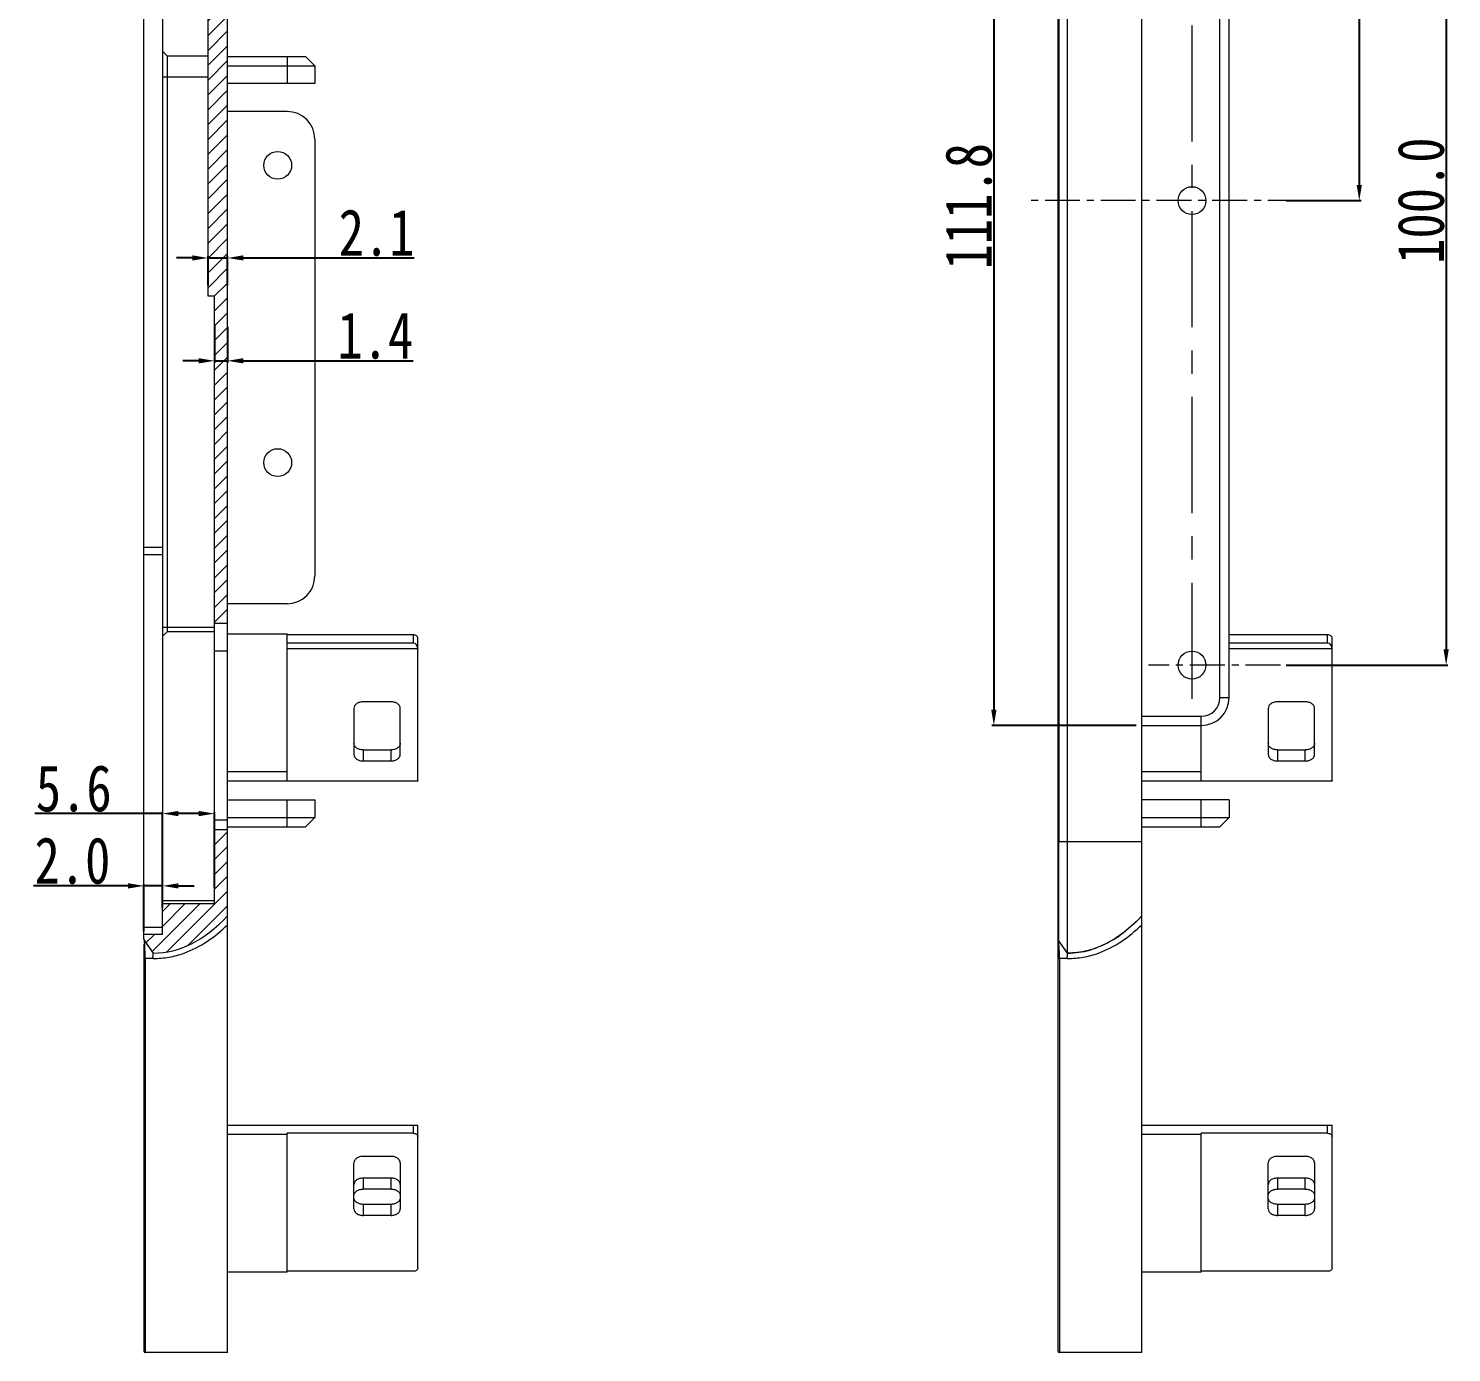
# Model space of a CAD drawing. Header units: inches. Extents: x 26991 to 28396, y -1342 to -349.
# Drawn here: x 27211.2 to 27364.4, y -873 to -730.5 of the extents above; entities that cross this region are included whole.
import ezdxf

# ---------------------------------------------------------------- set-up
doc = ezdxf.new("R2010")
doc.units = ezdxf.units.IN
doc.header["$MEASUREMENT"] = 0
doc.linetypes.add('CENTER', pattern=[2, 1.25, -0.25, 0.25, -0.25])
doc.layers.get('0').update_dxf_attribs({"lineweight": 13})
doc.layers.add('DIM', color=1, linetype='Continuous', lineweight=5)
doc.layers.add('中心线', color=7, linetype='CENTER', lineweight=5)
doc.styles.add('汉字专用', font='', dxfattribs={"width": 0.8})
doc.styles.get('汉字专用').set_extended_font_data('SimSun')
doc.dimstyles.new('1', dxfattribs={"dimtxt": 5, "dimasz": 1.7, "dimexe": 0.2, "dimexo": 0.625, "dimgap": 0.2, "dimtad": 1, "dimdec": 1, "dimzin": 1, "dimdsep": 46, "dimtxsty": '汉字专用', "dimcen": 2.5, "dimclrd": 256, "dimclre": 256, "dimclrt": 256, "dimadec": 0, "dimazin": 0, "dimtfac": 1, "dimtdec": 1, "dimtmove": 0, "dimatfit": 3, "dimfxl": 0, "dimarcsym": 0})

# ---------------------------------------------------------------- blocks, each defined once
blk = doc.blocks.new('*D52')
at = {"layer": 'Defpoints', "color": 0}
for p in [(27345.96818658077, -699.0082050656724), (27345.96818658077, -749.0082050654726), (27354.4497112578, -749.0082050654726)]:
    blk.add_point(p, dxfattribs=at)
at = {"layer": 'DIM', "lineweight": -2}
for p, q in [((27346.59318658077, -699.0082050656724), (27354.6497112578, -699.0082050656724)), ((27354.4497112578, -700.7082050656725), (27354.4497112578, -747.3082050654725)), ((27346.59318658077, -749.0082050654726), (27354.6497112578, -749.0082050654726))]:
    blk.add_line(p, q, dxfattribs=at)
at = {"layer": 'DIM'}
for points in [[(27354.73304459113, -700.7082050656725), (27354.16637792447, -700.7082050656725), (27354.4497112578, -699.0082050656724)], [(27354.16637792447, -747.3082050654725), (27354.73304459113, -747.3082050654725), (27354.4497112578, -749.0082050654726)]]:
    blk.add_solid(points, dxfattribs=at)
at = {"layer": 'DIM', "insert": (27351.7497112578, -724.0082050655725), "char_height": 5, "attachment_point": 5, "rotation": 90, "style": '汉字专用'}
blk.add_mtext('50.0', dxfattribs=at)
blk = doc.blocks.new('*D53')
at = {"layer": 'Defpoints', "color": 0}
for p in [(27345.96818658077, -699.0082050656724), (27345.96818658077, -799.0082050652727), (27363.80181246522, -799.0082050652727)]:
    blk.add_point(p, dxfattribs=at)
at = {"layer": 'DIM', "lineweight": -2}
for p, q in [((27346.59318658077, -699.0082050656724), (27364.00181246522, -699.0082050656724)), ((27363.80181246522, -700.7082050656725), (27363.80181246522, -797.3082050652727)), ((27346.59318658077, -799.0082050652727), (27364.00181246522, -799.0082050652727))]:
    blk.add_line(p, q, dxfattribs=at)
at = {"layer": 'DIM'}
for points in [[(27364.08514579855, -700.7082050656725), (27363.51847913189, -700.7082050656725), (27363.80181246522, -699.0082050656724)], [(27363.51847913189, -797.3082050652727), (27364.08514579855, -797.3082050652727), (27363.80181246522, -799.0082050652727)]]:
    blk.add_solid(points, dxfattribs=at)
at = {"layer": 'DIM', "insert": (27361.10181246522, -749.0082050654726), "char_height": 5, "attachment_point": 5, "rotation": 90, "style": '汉字专用'}
blk.add_mtext('100.0', dxfattribs=at)
blk = doc.blocks.new('*D55')
at = {"layer": 'Defpoints', "color": 0}
for p in [(27331.04331037904, -693.7082050662525), (27315.10957499518, -805.5077895489326), (27331.04331037904, -805.5077895489326)]:
    blk.add_point(p, dxfattribs=at)
at = {"layer": 'DIM', "lineweight": -2}
for p, q in [((27330.41831037904, -693.7082050662525), (27314.90957499518, -693.7082050662525)), ((27315.10957499518, -695.4082050662525), (27315.10957499518, -803.8077895489325)), ((27330.41831037904, -805.5077895489326), (27314.90957499518, -805.5077895489326))]:
    blk.add_line(p, q, dxfattribs=at)
at = {"layer": 'DIM'}
for points in [[(27315.39290832851, -695.4082050662525), (27314.82624166185, -695.4082050662525), (27315.10957499518, -693.7082050662525)], [(27314.82624166185, -803.8077895489325), (27315.39290832851, -803.8077895489325), (27315.10957499518, -805.5077895489326)]]:
    blk.add_solid(points, dxfattribs=at)
at = {"layer": 'DIM', "insert": (27312.40957499518, -749.6079973075925), "char_height": 5, "attachment_point": 5, "rotation": 90, "style": '汉字专用'}
blk.add_mtext('111.8', dxfattribs=at)
blk = doc.blocks.new('*D77')
at = {"layer": 'Defpoints', "color": 0}
for p in [(27232.61674536501, -755.176025300856), (27230.51674536639, -758.7322274445405), (27232.61674536501, -758.7322274445405)]:
    blk.add_point(p, dxfattribs=at)
at = {"layer": 'DIM', "lineweight": -2}
for p, q in [((27228.81674536638, -755.176025300856), (27227.11674536638, -755.176025300856)), ((27230.51674536639, -758.1072274445405), (27230.51674536639, -754.976025300856)), ((27230.51674536639, -755.176025300856), (27232.61674536501, -755.176025300856)), ((27232.61674536501, -758.1072274445405), (27232.61674536501, -754.976025300856)), ((27234.31674536501, -755.176025300856), (27252.71768377525, -755.176025300856))]:
    blk.add_line(p, q, dxfattribs=at)
at = {"layer": 'DIM'}
for points in [[(27228.81674536638, -755.4593586341894), (27228.81674536638, -754.8926919675228), (27230.51674536639, -755.176025300856)], [(27234.31674536501, -754.8926919675228), (27234.31674536501, -755.4593586341894), (27232.61674536501, -755.176025300856)]]:
    blk.add_solid(points, dxfattribs=at)
at = {"layer": 'DIM', "insert": (27248.6629351719, -752.476025300856), "char_height": 5, "attachment_point": 5, "style": '汉字专用'}
blk.add_mtext('2.1', dxfattribs=at)
blk = doc.blocks.new('*D78')
at = {"layer": 'Defpoints', "color": 0}
for p in [(27231.21674536593, -761.6652873802905), (27232.61674536501, -761.9511355329469), (27232.61674536501, -766.2507788185039)]:
    blk.add_point(p, dxfattribs=at)
at = {"layer": 'DIM', "lineweight": -2}
for p, q in [((27231.21674536593, -762.2902873802905), (27231.21674536593, -766.450778818504)), ((27232.61674536501, -762.5761355329469), (27232.61674536501, -766.450778818504)), ((27229.51674536593, -766.2507788185039), (27227.81674536593, -766.2507788185039)), ((27231.21674536593, -766.2507788185039), (27232.61674536501, -766.2507788185039)), ((27234.31674536501, -766.2507788185039), (27252.59119029039, -766.2507788185039))]:
    blk.add_line(p, q, dxfattribs=at)
at = {"layer": 'DIM'}
for points in [[(27229.51674536593, -766.5341121518372), (27229.51674536593, -765.9674454851706), (27231.21674536593, -766.2507788185039)], [(27234.31674536501, -765.9674454851706), (27234.31674536501, -766.5341121518372), (27232.61674536501, -766.2507788185039)]]:
    blk.add_solid(points, dxfattribs=at)
at = {"layer": 'DIM', "insert": (27248.52526850268, -763.5507788185039), "char_height": 5, "attachment_point": 5, "style": '汉字专用'}
blk.add_mtext('1.4', dxfattribs=at)
blk = doc.blocks.new('*D79')
at = {"layer": 'Defpoints', "color": 0}
for p in [(27223.61674536657, -822.773986138378), (27225.61674536707, -825.7519168670024), (27223.61674536657, -828.2592858830421)]:
    blk.add_point(p, dxfattribs=at)
at = {"layer": 'DIM', "lineweight": -2}
for p, q in [((27223.61674536657, -827.6342858830421), (27223.61674536657, -822.5739861383779)), ((27225.61674536707, -825.1269168670024), (27225.61674536707, -822.5739861383779)), ((27221.91674536657, -822.773986138378), (27211.71780475207, -822.773986138378)), ((27225.61674536707, -822.773986138378), (27223.61674536657, -822.773986138378)), ((27227.31674536707, -822.773986138378), (27229.01674536707, -822.773986138378))]:
    blk.add_line(p, q, dxfattribs=at)
at = {"layer": 'DIM'}
for points in [[(27221.91674536657, -823.0573194717113), (27221.91674536657, -822.4906528050446), (27223.61674536657, -822.773986138378)], [(27227.31674536707, -822.4906528050446), (27227.31674536707, -823.0573194717113), (27225.61674536707, -822.773986138378)]]:
    blk.add_solid(points, dxfattribs=at)
at = {"layer": 'DIM', "insert": (27215.91780475207, -820.0739861383779), "char_height": 5, "attachment_point": 5, "style": '汉字专用'}
blk.add_mtext('2.0', dxfattribs=at)
blk = doc.blocks.new('*D80')
at = {"layer": 'Defpoints', "color": 0}
for p in [(27225.61674536707, -814.9893944392434), (27231.21674536593, -823.594439387528), (27225.61674536707, -825.1269168670024)]:
    blk.add_point(p, dxfattribs=at)
at = {"layer": 'DIM', "lineweight": -2}
for p, q in [((27225.61674536707, -814.9893944392434), (27211.8792535216, -814.9893944392434)), ((27225.61674536707, -824.5019168670024), (27225.61674536707, -814.7893944392433)), ((27229.51674536593, -814.9893944392434), (27227.31674536707, -814.9893944392434)), ((27231.21674536593, -822.969439387528), (27231.21674536593, -814.7893944392433))]:
    blk.add_line(p, q, dxfattribs=at)
at = {"layer": 'DIM'}
for points in [[(27227.31674536707, -814.7060611059101), (27227.31674536707, -815.2727277725767), (27225.61674536707, -814.9893944392434)], [(27229.51674536593, -815.2727277725767), (27229.51674536593, -814.7060611059101), (27231.21674536593, -814.9893944392434)]]:
    blk.add_solid(points, dxfattribs=at)
at = {"layer": 'DIM', "insert": (27216.05690715289, -812.2893944392433), "char_height": 5, "attachment_point": 5, "style": '汉字专用'}
blk.add_mtext('5.6', dxfattribs=at)

msp = doc.modelspace()

# ---------------------------------------------------------------- hatches: boundary and pattern name
at = {"linetype": 'Continuous'}
h = msp.add_hatch(dxfattribs=at)
h.set_pattern_fill('XSEC0003', color=2, scale=1.12876121974, angle=45, style=0, pattern_type=0)
h.set_pattern_definition([(45, (26795.63423515855, -1011.285661571233), (-0.79815471306, 0.79815471306), [])])
edge = h.paths.add_edge_path()
edge.add_line((27232.61674536501, -826.0082050656727), (27232.61674536501, -816.7077895466527))
edge.add_spline(control_points=[(27224.61674536046, -830.0082050565127), (27227.45006301107, -830.0080795906727), (27230.11674536375, -828.6748717338526), (27232.61674536501, -826.0082050656727)], knot_values=[0, 0, 0, 0, 1, 1, 1, 1], degree=3, periodic=0)
edge.add_line((27223.67789676827, -828.6938170299727), (27224.61674536046, -830.0082050565127))
edge.add_arc((27223.94504598759, -828.5029961619325), 0.32830068198, 180.0348145083, 215.537677792)
edge.add_line((27223.61674536657, -828.5031956459125), (27223.61674536657, -828.0082050661724))
edge.add_line((27225.61674536707, -828.0082050661726), (27223.61674536657, -828.0082050661726))
edge.add_line((27225.61674536707, -828.0082050661726), (27225.61674536707, -824.7182050650326))
edge.add_line((27231.21674536593, -824.7182050650326), (27225.61674536707, -824.7182050650326))
edge.add_line((27231.21674536593, -824.7182050650326), (27231.21674536593, -816.7077895466527))
edge.add_line((27231.21674536593, -816.7077895466527), (27232.61674536501, -816.7077895466527))
edge = h.paths.add_edge_path()
edge.add_line((27232.61674536501, -794.5077895474526), (27232.61674536501, -685.7082050642525))
edge.add_line((27231.21674536593, -794.5077895474526), (27232.61674536501, -794.5077895474526))
edge.add_line((27231.21674536593, -794.5077895474526), (27231.21674536593, -759.3082050648727))
edge.add_line((27231.21674536593, -759.3082050648727), (27230.51674536639, -759.3082050648727))
edge.add_line((27230.51674536639, -759.3082050648727), (27230.51674536639, -673.9082050651127))
edge.add_line((27230.51674536639, -673.9082050651127), (27225.61674536706, -673.9082050651127))
edge.add_line((27225.61674536707, -673.9082050651127), (27225.61674536707, -670.0082050647727))
edge.add_line((27225.61674536707, -670.0082050647725), (27223.61674536657, -670.0082050647725))
edge.add_line((27223.61674536657, -670.0082050647725), (27223.61674536657, -669.5132144850324))
edge.add_arc((27223.94504603077, -669.5134139766326), 0.32830072516, 144.462322208, 179.9651842046)
edge.add_line((27223.67789678097, -669.3225930831927), (27224.61674536555, -668.0082050642727))
edge.add_spline(control_points=[(27224.61674536555, -668.0082050642727), (27227.45007869811, -668.0082050642727), (27230.11674536629, -669.3415383996326), (27232.61674536501, -672.0082050652727)], knot_values=[0, 0, 0, 0, 1, 1, 1, 1], degree=3, periodic=0)
edge.add_line((27232.61674536501, -682.8082050654325), (27232.61674536501, -672.0082050652725))
edge.add_line((27235.51674536637, -682.8082050654325), (27232.61674536501, -682.8082050654325))
edge.add_line((27235.51674536637, -685.7082050642525), (27235.51674536637, -682.8082050654325))
edge.add_line((27235.51674536637, -685.7082050642525), (27232.61674536501, -685.7082050642525))

# ---------------------------------------------------------------- linework, layer by layer
at = {"color": 7, "linetype": 'Continuous'}
for p, q in [((27223.61674536657, -828.5031956459127), (27223.61674536657, -669.5132144850327)), ((27322.0433103806, -872.8628157352327), (27322.0433103806, -669.5132144850327)), ((27331.04331037904, -873.0081481852326), (27331.04331037904, -672.0082050652727)), ((27225.61674536707, -673.9439162865526), (27225.61674536707, -824.6824938435927)), ((27230.51674536639, -759.3082050648727), (27230.51674536639, -673.9082050651127)), ((27322.10434706574, -680.0081763043127), (27322.10434706574, -818.0082054675327)), ((27323.0433067169, -818.0082054675327), (27323.0433067169, -680.0081763043127)), ((27232.61674536501, -873.0081481852326), (27232.61674536501, -685.7082050642525)), ((27339.44331038114, -802.5077895469126), (27339.44331038114, -696.7082050657327)), ((27340.44331038012, -802.5077895469126), (27340.44331038012, -696.7082050657327)), ((27226.11674536529, -733.4082050641127), (27225.61674536707, -732.9082050658926)), ((27226.11674536529, -733.4082050641127), (27226.11674536529, -795.4082050643726)), ((27226.11674536529, -733.4082050641127), (27230.51674536639, -733.4082050641127)), ((27232.61674536501, -733.5082050647725), (27241.01674536457, -733.5082050647725)), ((27239.01674536661, -733.5082050647725), (27239.01674536661, -736.4082050661327)), ((27241.01674536457, -733.5082050647725), (27242.01674536609, -734.5082050662927)), ((27232.61674536501, -734.5082050662927), (27242.01674536609, -734.5082050662927)), ((27242.01674536609, -734.5082050662927), (27242.01674536609, -736.4082050661327)), ((27230.51674536639, -735.7082050716726), (27225.61674537215, -735.7082050208728)), ((27242.01674536609, -736.4082050661327), (27232.61674536501, -736.4082050661327)), ((27239.01674548091, -739.4082050656125), (27232.61674536501, -739.4082050656125)), ((27242.01674536609, -742.4082050600127), (27242.01674536609, -789.4082050654126)), ((27231.21674536593, -759.3082050648727), (27230.51674536639, -759.3082050648727)), ((27231.21674536593, -824.7182050650326), (27231.21674536593, -759.3082050648727)), ((27223.61674536657, -786.2977944028326), (27225.61674536707, -786.2977944028326)), ((27223.61674536657, -787.0961580715325), (27225.61674536707, -787.0961580715325)), ((27239.01674543011, -792.4082050648926), (27232.61674536501, -792.4082050648926)), ((27225.61674537215, -794.9082050890127), (27231.21674536593, -794.9082050610725)), ((27231.21674536593, -794.5077895474526), (27232.61674536501, -794.5077895474526)), ((27225.61674536707, -795.9082050651325), (27226.11674536529, -795.4082050643726)), ((27231.21674536593, -795.4082050643726), (27226.11674536529, -795.4082050643726)), ((27232.61674536501, -795.6560877740926), (27239.01674536661, -795.6575729019326)), ((27239.01674536661, -811.4859918876527), (27239.01674536661, -795.6577553044126)), ((27252.61674536493, -795.7577567554126), (27239.01674536661, -795.7577567554126)), ((27252.61674536493, -796.6367494830727), (27252.61674536493, -795.7577567554126)), ((27253.11674536569, -811.4466520603128), (27253.11674536569, -796.1113101453327)), ((27351.04331037896, -795.7577567554126), (27340.44331038012, -795.7577567554126)), ((27351.04331037896, -796.6367494830727), (27351.04331037896, -795.7577567554126)), ((27351.54331037972, -811.4466520603128), (27351.54331037972, -796.1113101453327)), ((27232.61674536501, -797.5077895469326), (27231.21674536593, -797.5077895469326)), ((27252.61674536493, -796.6367494830727), (27239.01674536661, -796.6367494830727)), ((27253.11364048239, -797.2651766082327), (27239.01674536661, -797.2651766082327)), ((27253.11364048239, -797.2651766082327), (27253.11522208705, -797.3043686126528)), ((27351.04331037896, -796.6367494830727), (27340.44331038012, -796.6367494830727)), ((27351.54020549642, -797.2651766082327), (27340.44331038012, -797.2651766082327)), ((27351.54020549642, -797.2651766082327), (27351.54178710108, -797.3043686126528)), ((27339.44331038114, -802.5077895469126), (27340.44331038012, -802.5077895469126)), ((27246.21674536587, -803.6684774668327), (27246.21674536587, -808.6182249333326)), ((27250.21674536687, -802.9613706844525), (27247.21674536485, -802.9613706844525)), ((27251.21674536585, -808.6182249333326), (27251.21674536585, -803.6684774668327)), ((27344.6433103799, -803.6684774668327), (27344.6433103799, -808.6182249333326)), ((27348.6433103809, -802.9613706844525), (27345.64331038142, -802.9613706844525)), ((27349.64331037988, -808.6182249333326), (27349.64331037988, -803.6684774668327)), ((27331.04331037904, -804.5077895474126), (27337.44331038064, -804.5077895474126)), ((27331.04331037904, -805.5077895489326), (27337.44331038064, -805.5077895489326)), ((27337.44331038064, -811.4859918876527), (27337.44331038064, -804.5077895474126)), ((27247.21674536485, -808.1321254254726), (27250.21674536687, -808.1321254254726)), ((27247.21674536485, -808.1321254254726), (27247.21674536485, -809.3253317157125)), ((27250.21674536687, -809.3253317157125), (27250.21674536687, -808.1321254254726)), ((27345.64331037888, -808.1321254254726), (27348.6433103809, -808.1321254254726)), ((27345.64331037888, -808.1321254254726), (27345.64331037888, -809.3253317157125)), ((27348.6433103809, -809.3253317157125), (27348.6433103809, -808.1321254254726)), ((27247.21674536485, -809.3253317157125), (27250.21674536687, -809.3253317157125)), ((27345.64331037888, -809.3253317157125), (27348.6433103809, -809.3253317157125)), ((27239.01674536661, -810.5070022327327), (27232.61674536501, -810.5103637474726)), ((27253.11364048239, -811.4859918876527), (27232.61674536501, -811.4859918876527)), ((27253.11674536569, -811.4466520603128), (27253.11214991895, -811.4857251317726)), ((27337.44331038064, -810.5070022327327), (27331.04331037904, -810.5103637474726)), ((27351.54020549642, -811.4859918876527), (27331.04331037904, -811.4859918876527)), ((27351.54331037972, -811.4466520603128), (27351.53871493298, -811.4857251317726)), ((27232.61674536501, -813.5077895483926), (27242.01674536609, -813.5077895483926)), ((27239.01674538439, -816.4077895497526), (27239.01674538185, -813.5077895483926)), ((27242.01674536609, -813.5077895483926), (27242.01674536609, -815.4077895482328)), ((27340.44331038012, -813.5077895483926), (27331.04331037904, -813.5077895483926)), ((27337.44331045176, -816.4077895472126), (27337.44331044668, -813.5077895483926)), ((27340.44331038012, -813.5077895483926), (27340.44331038012, -815.4077895482328)), ((27232.61674536501, -815.7077895476727), (27231.21674536593, -815.7077895476727)), ((27232.61674536501, -815.4077895482328), (27242.01674536609, -815.4077895482328)), ((27232.61674536501, -816.4077895497526), (27241.01674536457, -816.4077895472126)), ((27242.01674536609, -815.4077895482328), (27241.01674536457, -816.4077895472126)), ((27331.04331037904, -815.4077895482328), (27340.44331038012, -815.4077895482328)), ((27331.04331037904, -816.4077895472126), (27339.4433103786, -816.4077895472126)), ((27340.44331038012, -815.4077895482328), (27339.4433103786, -816.4077895497526)), ((27231.21674536593, -816.7077895466527), (27232.61674536501, -816.7077895466527)), ((27322.0433103806, -818.0082050509727), (27331.04331033586, -818.0082052490925)), ((27225.61674536707, -824.3646516751126), (27231.21674536593, -824.3646516751126)), ((27231.21674536593, -824.7182050650326), (27225.61674536707, -824.7182050650326)), ((27225.61674536707, -828.0082050661726), (27225.61674536707, -824.7182050650326)), ((27225.61674536707, -827.2593466172327), (27223.61674536657, -827.2593466172327)), ((27225.61674536707, -828.0082050661726), (27223.61674536657, -828.0082050661726)), ((27223.67789676827, -828.6938170299727), (27224.61674536046, -830.0082050565127)), ((27322.10436508958, -828.6936816606726), (27322.10742661762, -828.0745616847926)), ((27323.0433115302, -830.0082066744926), (27322.10436585666, -828.6936827300126)), ((27322.10660924816, -828.3425170493126), (27322.10665182364, -828.0082131306726)), ((27223.61674536657, -829.0382825183326), (27223.61674536657, -872.8628157352327)), ((27223.70773346501, -829.3762968207127), (27223.69576317145, -829.0036513404525)), ((27223.71723531291, -829.6109554903326), (27223.70773346501, -829.3762968207127)), ((27223.73916165971, -829.8768255478726), (27223.71723531291, -829.6109554903326)), ((27322.13429847904, -829.3762968207127), (27322.12232818548, -829.0036513404525)), ((27322.14380032694, -829.6109554903326), (27322.13429847904, -829.3762968207127)), ((27322.16572667374, -829.8768255478726), (27322.14380032694, -829.6109554903326)), ((27224.61933540863, -830.5917423095525), (27223.75816672203, -830.5917576790926)), ((27223.75816672203, -830.5917576790926), (27223.75816672203, -873.0042430469925)), ((27323.04590042266, -830.5917423095525), (27322.18473173606, -830.5917576790926)), ((27322.18473173606, -830.5917576790926), (27322.18473173606, -873.0042430469925)), ((27232.61674536501, -848.5304182431528), (27253.11364048239, -848.5304182431528)), ((27252.61674536493, -849.4094109708126), (27252.61674536493, -848.5304182431528)), ((27253.11674536569, -848.5697580704928), (27253.11214991895, -848.5306849990327)), ((27253.11674536569, -863.9050999854726), (27253.11674536569, -848.5697580704928)), ((27331.04331037904, -848.5304182431528), (27351.54020549642, -848.5304182431528)), ((27351.04331037896, -849.4094109708126), (27351.04331037896, -848.5304182431528)), ((27351.54331037972, -848.5697580704928), (27351.53871493298, -848.5306849990327)), ((27351.54331037972, -863.9050999854726), (27351.54331037972, -848.5697580704928)), ((27232.61674536501, -849.5095455838527), (27239.01674536661, -849.5095455838527)), ((27252.61674536493, -849.4094109708126), (27239.01674536661, -849.4094109708126)), ((27239.01674536661, -864.3586503026527), (27239.01674536661, -849.4094109708126)), ((27331.04331037904, -849.5095455838527), (27337.44331038064, -849.5095455838527)), ((27351.04331037896, -849.4094109708126), (27337.44331038064, -849.4094109708126)), ((27337.44331038064, -864.3586503026527), (27337.44331038064, -849.4094109708126)), ((27246.21674536587, -857.5411389542128), (27246.21674536587, -852.5913914851726)), ((27247.21674536485, -851.8842847053327), (27250.21674536687, -851.8842847053327)), ((27251.21674536585, -852.5913914851726), (27251.21674536585, -857.5411389542128)), ((27344.6433103799, -857.5411389542128), (27344.6433103799, -852.5913914851726)), ((27345.64331038142, -851.8842847053327), (27348.6433103809, -851.8842847053327)), ((27349.64331037988, -852.5913914851726), (27349.64331037988, -857.5411389542128)), ((27250.21674536687, -854.2266123219126), (27247.21674536739, -854.2266123219126)), ((27247.21674536485, -854.2266123219126), (27247.21674536485, -855.4198186096128)), ((27250.21674536687, -855.4198186096128), (27250.21674536687, -854.2266123219126)), ((27348.6433103809, -854.2266123219126), (27345.64331038142, -854.2266123219126)), ((27345.64331038142, -854.2266123219126), (27345.64331038142, -855.4198186096128)), ((27348.6433103809, -855.4198186096128), (27348.6433103809, -854.2266123219126)), ((27250.21674536687, -855.4198186096128), (27247.21674536485, -855.4198186096128)), ((27348.6433103809, -855.4198186096128), (27345.64331038142, -855.4198186096128)), ((27250.21674536687, -857.0550394463526), (27247.21674536739, -857.0550394463526)), ((27247.21674536485, -857.0550394463526), (27247.21674536485, -858.2482457340525)), ((27250.21674536687, -858.2482457340525), (27250.21674536687, -857.0550394463526)), ((27348.6433103809, -857.0550394463526), (27345.64331038142, -857.0550394463526)), ((27345.64331038142, -857.0550394463526), (27345.64331038142, -858.2482457340525)), ((27348.6433103809, -858.2482457340525), (27348.6433103809, -857.0550394463526)), ((27250.21674536687, -858.2482457340525), (27247.21674536485, -858.2482457340525)), ((27348.6433103809, -858.2482457340525), (27345.64331038142, -858.2482457340525)), ((27239.01674536661, -864.3596634629325), (27232.61674536501, -864.3596634629325)), ((27252.61674536493, -864.2586533753927), (27239.01674536661, -864.2586533753927)), ((27337.44331038064, -864.3596634629325), (27331.04331037904, -864.3596634629325)), ((27351.04331037896, -864.2586533753927), (27337.44331038064, -864.2586533753927)), ((27232.61674536501, -873.0082050659926), (27223.75816672203, -873.0082050659926)), ((27331.04331037904, -873.0082050659926), (27322.18473173606, -873.0082050659926))]:
    msp.add_line(p, q, dxfattribs=at)
for centre in [(27238.01674536001, -745.2082050657928), (27336.44331037912, -749.0082050654726), (27238.01674536509, -777.2082050661725), (27336.44331037912, -799.0082050652727)]:
    msp.add_circle(centre, 1.49999999974, dxfattribs=at)
for centre, radius, start, end in [((27239.01674536661, -742.4082050650925), 2.99999999948, 1.126003886102919e-07, 90), ((27239.01674536661, -789.4082050654126), 2.99999999948, 270.0000012095821, 0), ((27337.44331038064, -802.5077895469126), 2.99999999948, 270, 0), ((27337.44331038064, -802.5077895469126), 2.0000000005, 270, 0), ((27223.94504598759, -828.5029961619325), 0.32830068198, 180.0348145082999, 215.537677791941), ((27322.37161100162, -828.5029961619325), 0.32830068198, 180.0348145082999, 215.5233397761091), ((27241.95243608718, -827.9420568418527), 80.1551000527, 359.9052839829994, 0.2606562863000981), ((27321.5579241657, -818.0474329024125), 12.31731173058, 301.6820777595274, 305.5935168972114), ((27202.80546801537, -830.8509569346327), 20.9563465683, 1.9986593102009, 2.664287708700032), ((27208.15499748901, -830.6738220387126), 15.60389665854, 1.163807053599515, 2.033702542601169), ((27301.2320330294, -830.8509569346327), 20.9563465683, 1.9986593102009, 2.664287708700032), ((27306.58156250558, -830.6738220387126), 15.60389665854, 1.163807053599515, 2.033702542601169), ((27323.04654758164, -821.1394680315127), 8.868737616819999, 269.9790829993948, 285.7094745127717), ((27322.92891877702, -820.7016784930727), 9.32202503384, 285.6768947967821, 290.3402008090949), ((27210.58586952083, -830.6140389731127), 13.17231594132, 0.09656767890001673, 1.118580431600641), ((27309.01243453486, -830.6140389731127), 13.17231594132, 0.09656767890001673, 1.118580431600641)]:
    msp.add_arc(centre, radius, start, end, dxfattribs=at)
for centre in [(27252.61674536493, -797.3438562629126), (27351.04331037896, -797.3438562629126)]:
    msp.add_ellipse(centre, major_axis=(0, 0.70710678238), ratio=0.7071067812, start_param=-1.4592955958, end_param=2.6e-09, dxfattribs=at)
for points, knots in [([(27253.11674536569, -796.1113101453325), (27253.11674536569, -796.0645055704126), (27253.08602245025, -795.9640500588525), (27252.96993214649, -795.8483779076726), (27252.80596108759, -795.7748812195127), (27252.68107641482, -795.7577567554126), (27252.61674536493, -795.7577567554126)], [0, 0, 0, 0, 0.2093005948, 0.4445924020000001, 0.7123245596, 1, 1, 1, 1]), ([(27351.54331037972, -796.1113101453325), (27351.54331037972, -796.0645055704126), (27351.51258746428, -795.9640500588525), (27351.39649716052, -795.8483779076726), (27351.23252610162, -795.7748812195127), (27351.10764142886, -795.7577567554126), (27351.04331037896, -795.7577567554126)], [0, 0, 0, 0, 0.2093005948, 0.4445924020000001, 0.7123245596, 1, 1, 1, 1]), ([(27247.21674536485, -802.9613706844525), (27247.08791915819, -802.9613706844525), (27246.83793962005, -802.9950640486127), (27246.51063305089, -803.1430548041926), (27246.27762243487, -803.3735116254725), (27246.21674536587, -803.5747688658325), (27246.21674536587, -803.6684774668327)], [0, 0, 0, 0, 0.2879945327, 0.5553417122, 0.7905118438, 1, 1, 1, 1]), ([(27251.21674536585, -803.6684774668327), (27251.21674536585, -803.5747688658325), (27251.15586829685, -803.3735116254725), (27250.92285768083, -803.1430548041926), (27250.59555111167, -802.9950640486127), (27250.34557157353, -802.9613706844525), (27250.21674536687, -802.9613706844525)], [0, 0, 0, 0, 0.2094881562, 0.4446582878, 0.7120054673, 1, 1, 1, 1]), ([(27345.64331038142, -802.9613706844525), (27345.51448417222, -802.9613706844525), (27345.26450463662, -802.9950640486127), (27344.93719806492, -803.1430548041926), (27344.7041874489, -803.3735116254725), (27344.6433103799, -803.5747688658325), (27344.6433103799, -803.6684774668327)], [0, 0, 0, 0, 0.2879945327, 0.5553417122, 0.7905118438, 1, 1, 1, 1]), ([(27349.64331037988, -803.6684774668327), (27349.64331037988, -803.5747688658325), (27349.58243331088, -803.3735116254725), (27349.34942269486, -803.1430548041926), (27349.0221161257, -802.9950640486127), (27348.77213658756, -802.9613706844525), (27348.6433103809, -802.9613706844525)], [0, 0, 0, 0, 0.2094881562, 0.4446582878, 0.7120054673, 1, 1, 1, 1]), ([(27247.21674536485, -808.1321254254726), (27247.08791915819, -808.1321254254726), (27246.83793962005, -808.0984320613127), (27246.51063305089, -807.9504413082727), (27246.27762243487, -807.7199844869926), (27246.21674536587, -807.5187272466326), (27246.21674536587, -807.4250186456327)], [0, 0, 0, 0, 0.2879945327, 0.5553417122, 0.7905118438, 1, 1, 1, 1]), ([(27246.21674536587, -808.6182249333326), (27246.21674536587, -808.7119335343327), (27246.27762243487, -808.9131907746926), (27246.51063305089, -809.1436475959727), (27246.83793962005, -809.2916383515526), (27247.08791915819, -809.3253317157125), (27247.21674536485, -809.3253317157125)], [0, 0, 0, 0, 0.2094881562, 0.4446582878, 0.7120054673, 1, 1, 1, 1]), ([(27251.21674536585, -807.4250186456327), (27251.21674536585, -807.5187272466326), (27251.15586829685, -807.7199844869926), (27250.92285768083, -807.9504413082727), (27250.59555111167, -808.0984320613127), (27250.34557157353, -808.1321254254726), (27250.21674536687, -808.1321254254726)], [0, 0, 0, 0, 0.2094881562, 0.4446582878, 0.7120054673, 1, 1, 1, 1]), ([(27250.21674536687, -809.3253317157125), (27250.34557157353, -809.3253317157125), (27250.59555111167, -809.2916383515526), (27250.92285768083, -809.1436475959727), (27251.15586829685, -808.9131907746926), (27251.21674536585, -808.7119335343327), (27251.21674536585, -808.6182249333326)], [0, 0, 0, 0, 0.2879945327, 0.5553417122, 0.7905118438, 1, 1, 1, 1]), ([(27345.64331038142, -808.1321254254726), (27345.51448417222, -808.1321254254726), (27345.26450463662, -808.0984320613127), (27344.93719806492, -807.9504413082727), (27344.7041874489, -807.7199844869926), (27344.6433103799, -807.5187272466326), (27344.6433103799, -807.4250186456327)], [0, 0, 0, 0, 0.2879945327, 0.5553417122, 0.7905118438, 1, 1, 1, 1]), ([(27344.6433103799, -808.6182249333326), (27344.6433103799, -808.7119335343327), (27344.7041874489, -808.9131907746926), (27344.93719806492, -809.1436475959727), (27345.26450463408, -809.2916383515526), (27345.51448417222, -809.3253317157125), (27345.64331037888, -809.3253317157125)], [0, 0, 0, 0, 0.2094881562, 0.4446582878, 0.7120054673, 1, 1, 1, 1]), ([(27349.64331037988, -807.4250186456327), (27349.64331037988, -807.5187272466326), (27349.58243331088, -807.7199844869926), (27349.34942269486, -807.9504413082727), (27349.0221161257, -808.0984320613127), (27348.77213658756, -808.1321254254726), (27348.6433103809, -808.1321254254726)], [0, 0, 0, 0, 0.2094881562, 0.4446582878, 0.7120054673, 1, 1, 1, 1]), ([(27348.6433103809, -809.3253317157125), (27348.77213658756, -809.3253317157125), (27349.0221161257, -809.2916383515526), (27349.34942269486, -809.1436475959727), (27349.58243331088, -808.9131907746926), (27349.64331037988, -808.7119335343327), (27349.64331037988, -808.6182249333326)], [0, 0, 0, 0, 0.2879945327, 0.5553417122, 0.7905118438, 1, 1, 1, 1]), ([(27322.1067066851, -827.5774076676726), (27322.1042679041, -827.0254950021326), (27322.09454956184, -825.6823163041927), (27322.11369806812, -822.4925774766725), (27322.10564056582, -819.8547515534526), (27322.10436769308, -818.0082054573727)], [0, 0, 0, 0, 0.1730290525, 0.4210984861, 1, 1, 1, 1]), ([(27323.04331052944, -830.0082023793525), (27323.04594414876, -830.0085265798725), (27323.03928073054, -829.9902219835126), (27323.04573727338, -829.9724526057926), (27323.04169561776, -829.9248299197325), (27323.04346045548, -829.8642016259525), (27323.04273747496, -829.7796936974325), (27323.04325607184, -829.6215197491126), (27323.04332119998, -829.3567912666326), (27323.04308215804, -828.9520633257725), (27323.04253519698, -828.4223265366327), (27323.04318173366, -827.7607620329927), (27323.04355451422, -826.9679049191927), (27323.04102431608, -826.0546260523327), (27323.03638337032, -824.6580447383126), (27323.0357478928, -822.7740301370327), (27323.04090694776, -820.4214752536327), (27323.04331836788, -818.8176416540925), (27323.04330549262, -818.0082052592525)], [0, 0, 0, 0, 0.0006633742, 0.0027246304, 0.0062901602, 0.0114687469, 0.0183927787, 0.0272081614, 0.0511201088, 0.08449849820000001, 0.1284268224, 0.1835394981, 0.2498950507, 0.3266388448, 0.411860301, 0.5990417784000001, 0.7976410719, 1, 1, 1, 1]), ([(27227.94290310235, -830.0082688384525), (27228.82753728939, -829.6902305108526), (27230.50535304983, -828.8116400302927), (27231.94899365505, -827.6050131166526), (27232.61676982521, -826.9558362336525)], [0, 0, 0, 0, 0.502337232, 1, 1, 1, 1]), ([(27326.36946811638, -830.0082688384525), (27327.25410230342, -829.6902305108526), (27328.93191806386, -828.8116400302927), (27330.37555866908, -827.6050131166526), (27331.04333484178, -826.9558362336525)], [0, 0, 0, 0, 0.502337232, 1, 1, 1, 1]), ([(27223.69576317145, -829.0036513404525), (27223.69347776327, -828.9520218958326), (27223.68840237083, -828.8742880203126), (27223.67837063828, -828.7555080419725), (27223.67541023781, -828.7288255451726), (27223.67601858559, -828.6910562963526), (27223.67780039559, -828.6936846680326)], [0, 0, 0, 0, 0.4987406648, 0.8185408951, 0.9693556006999999, 1, 1, 1, 1]), ([(27322.12232818548, -829.0036513404525), (27322.1200427773, -828.9520218958326), (27322.11496738486, -828.8742880203126), (27322.10493565232, -828.7555080419725), (27322.10197525438, -828.7288255451726), (27322.10258359962, -828.6910562963526), (27322.10436540962, -828.6936846680326)], [0, 0, 0, 0, 0.4987406648, 0.8185408951, 0.9693556006999999, 1, 1, 1, 1]), ([(27223.73908461134, -829.8768434523327), (27223.72209997933, -829.8766055406927), (27223.69228881467, -829.8759678025726), (27223.65055789991, -829.8744499392126), (27223.63168274843, -829.8719697943125), (27223.61654864611, -829.8700088304927), (27223.61674873715, -829.8676866761325)], [0, 0, 0, 0, 0.4132278277, 0.7473054665000001, 0.9432993048999999, 1, 1, 1, 1]), ([(27224.61933540863, -830.5917377223127), (27224.60067415309, -830.5664313238526), (27224.56823224693, -830.5114009360727), (27224.57786617483, -830.4189719108726), (27224.61223841749, -830.3450513678326), (27224.62033071017, -830.2336714839125), (27224.61064237547, -830.1242272019126), (27224.62247282425, -830.0361601466525), (27224.61674420223, -830.0082192728926)], [0, 0, 0, 0, 0.1577367904, 0.3042817865, 0.4449705647, 0.564435764, 0.8569158147, 1, 1, 1, 1]), ([(27224.61933562961, -830.5918898530726), (27225.18545816005, -830.5910422449126), (27226.31679556463, -830.4933404565727), (27227.41317343283, -830.1986265882927), (27227.94290170535, -830.0081794710927)], [0, 0, 0, 0, 0.5014172599, 1, 1, 1, 1]), ([(27322.16564962538, -829.8768434523327), (27322.14866499336, -829.8766055406927), (27322.1188538287, -829.8759678025726), (27322.07712291394, -829.8744499392126), (27322.05824776246, -829.8719697943125), (27322.04311366014, -829.8700088304927), (27322.04331375118, -829.8676866761325)], [0, 0, 0, 0, 0.4132278277, 0.7473054665000001, 0.9432993048999999, 1, 1, 1, 1]), ([(27323.04590042266, -830.5917377223127), (27323.02723916712, -830.5664313238526), (27322.99479726096, -830.5114009360727), (27323.00443118886, -830.4189719108726), (27323.03880343152, -830.3450513678326), (27323.0468957242, -830.2336714839125), (27323.0372073895, -830.1242272019126), (27323.04903783828, -830.0361601466525), (27323.04330921626, -830.0082192728926)], [0, 0, 0, 0, 0.1577367904, 0.3042817865, 0.4449705647, 0.564435764, 0.8569158147, 1, 1, 1, 1]), ([(27323.04590064364, -830.5918898530726), (27323.61202317662, -830.5910422449126), (27324.74336057866, -830.4933404565727), (27325.83973844686, -830.1986265882927), (27326.36946672192, -830.0081794710927)], [0, 0, 0, 0, 0.5014172599, 1, 1, 1, 1]), ([(27223.75816675505, -830.5917592945325), (27223.73888538391, -830.5916235213726), (27223.70674074918, -830.5905403637726), (27223.66531544469, -830.5871938223327), (27223.63671284251, -830.5851899528325), (27223.61748894141, -830.5716052276525), (27223.61676437593, -830.5587289389525), (27223.61674570947, -830.5529180742726)], [0, 0, 0, 0, 0.360288471, 0.5998599181000001, 0.7786276378, 0.8914212979999999, 1, 1, 1, 1]), ([(27322.18473176908, -830.5917592945325), (27322.16545039794, -830.5916235213726), (27322.13330576322, -830.5905403637726), (27322.09188045872, -830.5871938223327), (27322.06327785654, -830.5851899528325), (27322.04405395798, -830.5716052276525), (27322.04332938996, -830.5587289389525), (27322.0433107235, -830.5529180742726)], [0, 0, 0, 0, 0.360288471, 0.5998599181000001, 0.7786276378, 0.8914212979999999, 1, 1, 1, 1]), ([(27252.61674536493, -849.4094109708126), (27252.68107602875, -849.4094109708126), (27252.80596000809, -849.4265345992526), (27252.96993085363, -849.5000311858125), (27253.08602116501, -849.6157034919324), (27253.11674536569, -849.7161594530726), (27253.11674536569, -849.7629643607327)], [0, 0, 0, 0, 0.287673772, 0.5554043295000001, 0.790697869, 1, 1, 1, 1]), ([(27351.04331037896, -849.4094109708126), (27351.10764104278, -849.4094109708126), (27351.23252502212, -849.4265345992526), (27351.39649586766, -849.5000311858125), (27351.51258617904, -849.6157034919324), (27351.54331037972, -849.7161594530726), (27351.54331037972, -849.7629643607327)], [0, 0, 0, 0, 0.287673772, 0.5554043295000001, 0.790697869, 1, 1, 1, 1]), ([(27247.21674536739, -851.8842847053324), (27247.08791915819, -851.8842847053324), (27246.83793962005, -851.9179780694926), (27246.51063305089, -852.0659688225326), (27246.27762243487, -852.2964256438127), (27246.21674536587, -852.4976828841727), (27246.21674536587, -852.5913914851726)], [0, 0, 0, 0, 0.2879945326, 0.5553417122, 0.7905118438, 1, 1, 1, 1]), ([(27251.21674536585, -852.5913914851726), (27251.21674536585, -852.4976828841727), (27251.15586829685, -852.2964256438127), (27250.92285768083, -852.0659688225326), (27250.59555110913, -851.9179780694926), (27250.34557157353, -851.8842847053324), (27250.21674536433, -851.8842847053324)], [0, 0, 0, 0, 0.2094881562, 0.4446582878, 0.7120054673999999, 1, 1, 1, 1]), ([(27345.64331038142, -851.8842847053324), (27345.51448417222, -851.8842847053324), (27345.26450463662, -851.9179780694926), (27344.93719806492, -852.0659688225326), (27344.7041874489, -852.2964256438127), (27344.6433103799, -852.4976828841727), (27344.6433103799, -852.5913914851726)], [0, 0, 0, 0, 0.2879945326, 0.5553417122, 0.7905118438, 1, 1, 1, 1]), ([(27349.64331037988, -852.5913914851726), (27349.64331037988, -852.4976828841727), (27349.58243331088, -852.2964256438127), (27349.34942269486, -852.0659688225326), (27349.0221161257, -851.9179780694926), (27348.77213658756, -851.8842847053324), (27348.6433103809, -851.8842847053324)], [0, 0, 0, 0, 0.2094881562, 0.4446582878, 0.7120054673999999, 1, 1, 1, 1]), ([(27247.21674536739, -854.2266123219126), (27247.08791915819, -854.2266123219126), (27246.83793962005, -854.2603056860726), (27246.51063305089, -854.4082964391127), (27246.27762243487, -854.6387532603926), (27246.21674536587, -854.8400105007527), (27246.21674536587, -854.9337191017526)], [0, 0, 0, 0, 0.2879945327, 0.5553417122, 0.7905118438, 1, 1, 1, 1]), ([(27251.21674536585, -854.9337191017526), (27251.21674536585, -854.8400105007527), (27251.15586829685, -854.6387532603926), (27250.92285768083, -854.4082964391127), (27250.59555111167, -854.2603056860726), (27250.34557157353, -854.2266123219126), (27250.21674536687, -854.2266123219126)], [0, 0, 0, 0, 0.2094881562, 0.4446582878, 0.7120054673999999, 1, 1, 1, 1]), ([(27345.64331038142, -854.2266123219126), (27345.51448417222, -854.2266123219126), (27345.26450463662, -854.2603056860726), (27344.93719806492, -854.4082964391127), (27344.7041874489, -854.6387532603926), (27344.6433103799, -854.8400105007527), (27344.6433103799, -854.9337191017526)], [0, 0, 0, 0, 0.2879945327, 0.5553417122, 0.7905118438, 1, 1, 1, 1]), ([(27349.64331037988, -854.9337191017526), (27349.64331037988, -854.8400105007527), (27349.58243331088, -854.6387532603926), (27349.34942269486, -854.4082964391127), (27349.0221161257, -854.2603056860726), (27348.77213658756, -854.2266123219126), (27348.6433103809, -854.2266123219126)], [0, 0, 0, 0, 0.2094881562, 0.4446582878, 0.7120054673999999, 1, 1, 1, 1]), ([(27246.21674536587, -856.1269253919927), (27246.21674536587, -856.0332167909926), (27246.27762243487, -855.8319595506327), (27246.51063305089, -855.6015027293527), (27246.83793962005, -855.4535119763127), (27247.08791915819, -855.4198186096125), (27247.21674536485, -855.4198186096125)], [0, 0, 0, 0, 0.2094881562, 0.4446582878, 0.7120054673, 1, 1, 1, 1]), ([(27247.21674536739, -857.0550394463526), (27247.08791915819, -857.0550394463526), (27246.83793962005, -857.0213460796526), (27246.51063305089, -856.8733553266125), (27246.27762243487, -856.6428985053326), (27246.21674536587, -856.4416412649725), (27246.21674536587, -856.3479326639726)], [0, 0, 0, 0, 0.2879945327, 0.5553417122, 0.7905118438, 1, 1, 1, 1]), ([(27250.21674536433, -855.4198186096125), (27250.34557157353, -855.4198186096125), (27250.59555110913, -855.4535119763127), (27250.92285768083, -855.6015027293527), (27251.15586829685, -855.8319595506327), (27251.21674536585, -856.0332167909926), (27251.21674536585, -856.1269253919927)], [0, 0, 0, 0, 0.2879945327, 0.5553417122, 0.7905118438, 1, 1, 1, 1]), ([(27251.21674536585, -856.3479326639726), (27251.21674536585, -856.4416412649725), (27251.15586829685, -856.6428985053326), (27250.92285768083, -856.8733553266125), (27250.59555111167, -857.0213460796526), (27250.34557157353, -857.0550394463526), (27250.21674536687, -857.0550394463526)], [0, 0, 0, 0, 0.2094881562, 0.4446582878, 0.7120054673999999, 1, 1, 1, 1]), ([(27344.6433103799, -856.1269253919927), (27344.6433103799, -856.0332167909926), (27344.7041874489, -855.8319595506327), (27344.93719806492, -855.6015027293527), (27345.26450463662, -855.4535119763127), (27345.51448417222, -855.4198186096125), (27345.64331038142, -855.4198186096125)], [0, 0, 0, 0, 0.2094881562, 0.4446582878, 0.7120054673, 1, 1, 1, 1]), ([(27345.64331038142, -857.0550394463526), (27345.51448417222, -857.0550394463526), (27345.26450463662, -857.0213460796526), (27344.93719806492, -856.8733553266125), (27344.7041874489, -856.6428985053326), (27344.6433103799, -856.4416412649725), (27344.6433103799, -856.3479326639726)], [0, 0, 0, 0, 0.2879945327, 0.5553417122, 0.7905118438, 1, 1, 1, 1]), ([(27348.6433103809, -855.4198186096125), (27348.77213658756, -855.4198186096125), (27349.0221161257, -855.4535119763127), (27349.34942269486, -855.6015027293527), (27349.58243331088, -855.8319595506327), (27349.64331037988, -856.0332167909926), (27349.64331037988, -856.1269253919927)], [0, 0, 0, 0, 0.2879945327, 0.5553417122, 0.7905118438, 1, 1, 1, 1]), ([(27349.64331037988, -856.3479326639726), (27349.64331037988, -856.4416412649725), (27349.58243331088, -856.6428985053326), (27349.34942269486, -856.8733553266125), (27349.0221161257, -857.0213460796526), (27348.77213658756, -857.0550394463526), (27348.6433103809, -857.0550394463526)], [0, 0, 0, 0, 0.2094881562, 0.4446582878, 0.7120054673999999, 1, 1, 1, 1]), ([(27246.21674536587, -857.5411389542126), (27246.21674536587, -857.6348475552127), (27246.27762243487, -857.8361047955727), (27246.51063305089, -858.0665616168526), (27246.83793962005, -858.2145523698925), (27247.08791915819, -858.2482457340525), (27247.21674536485, -858.2482457340525)], [0, 0, 0, 0, 0.2094881562, 0.4446582878, 0.7120054673, 1, 1, 1, 1]), ([(27250.21674536433, -858.2482457340525), (27250.34557157353, -858.2482457340525), (27250.59555110913, -858.2145523698925), (27250.92285768083, -858.0665616168526), (27251.15586829685, -857.8361047955727), (27251.21674536585, -857.6348475552127), (27251.21674536585, -857.5411389542126)], [0, 0, 0, 0, 0.2879945326, 0.5553417122, 0.7905118438, 1, 1, 1, 1]), ([(27344.6433103799, -857.5411389542126), (27344.6433103799, -857.6348475552127), (27344.7041874489, -857.8361047955727), (27344.93719806492, -858.0665616168526), (27345.26450463662, -858.2145523698925), (27345.51448417222, -858.2482457340525), (27345.64331038142, -858.2482457340525)], [0, 0, 0, 0, 0.2094881562, 0.4446582878, 0.7120054673, 1, 1, 1, 1]), ([(27348.6433103809, -858.2482457340525), (27348.77213658756, -858.2482457340525), (27349.0221161257, -858.2145523698925), (27349.34942269486, -858.0665616168526), (27349.58243331088, -857.8361047955727), (27349.64331037988, -857.6348475552127), (27349.64331037988, -857.5411389542126)], [0, 0, 0, 0, 0.2879945326, 0.5553417122, 0.7905118438, 1, 1, 1, 1]), ([(27253.11674536569, -863.9050999854726), (27253.11674536569, -863.9519045603924), (27253.08602245025, -864.0523600719525), (27252.96993214649, -864.1680322231327), (27252.80596108759, -864.2415289112926), (27252.68107641482, -864.2586533753927), (27252.61674536493, -864.2586533753927)], [0, 0, 0, 0, 0.2093005948, 0.4445924020000001, 0.7123245596, 1, 1, 1, 1]), ([(27351.54331037972, -863.9050999854726), (27351.54331037972, -863.9519045603924), (27351.51258746428, -864.0523600719525), (27351.39649716052, -864.1680322231327), (27351.23252610162, -864.2415289112926), (27351.10764142886, -864.2586533753927), (27351.04331037896, -864.2586533753927)], [0, 0, 0, 0, 0.2093005948, 0.4445924020000001, 0.7123245596, 1, 1, 1, 1]), ([(27223.61674559263, -872.8667647189527), (27223.61679282647, -872.9039566435526), (27223.63556924815, -872.9892833867925), (27223.72093677871, -873.0078263164326), (27223.75816672203, -873.0078263164326)], [0, 0, 0, 0, 0.499744762, 1, 1, 1, 1]), ([(27322.04331060666, -872.8667647189527), (27322.0433578405, -872.9039566435526), (27322.06213426218, -872.9892833867925), (27322.14750179274, -873.0078263164326), (27322.18473173606, -873.0078263164326)], [0, 0, 0, 0, 0.499744762, 1, 1, 1, 1])]:
    msp.add_open_spline(points, degree=3, knots=knots, dxfattribs=at)
for points in [[(27224.61674536046, -830.0082050565127), (27227.45006301107, -830.0080795906727), (27230.11674536375, -828.6748717338526), (27232.61674536501, -826.0082050656727)], [(27331.04331004884, -826.0082054212726), (27328.54331028634, -828.6748716982925), (27325.87637080946, -830.0060202475727), (27323.04331052944, -830.0082023793525)], [(27331.04330544636, -826.0082103285527), (27330.2864728376, -826.8154978427526), (27329.51436424466, -827.5005774835126), (27328.7269809731, -828.0634596978525)], [(27328.02704390714, -828.5291626272526), (27327.41673140412, -828.9053486185926), (27326.79744831706, -829.2097699350725), (27326.1691952327, -829.4424312782326)]]:
    msp.add_open_spline(points, degree=3, dxfattribs=at)
at = {"layer": '中心线', "color": 2, "ltscale": 10}
msp.add_line((27336.44331037912, -802.6366509819363), (27336.44331037912, -695.9472086244059), dxfattribs=at)
at = {"layer": '中心线', "color": 2, "ltscale": 3}
for p, q in [((27354.37181827393, -749.008206967546), (27318.67291543547, -749.0082070929647)), ((27345.96818658077, -799.0082050652727), (27331.75554248899, -799.0082050652727))]:
    msp.add_line(p, q, dxfattribs=at)

# ---------------------------------------------------------------- dimensions: what is measured, and where the dimension line sits
at = {"layer": 'DIM'}
for base, p1, p2, picture, middle in [((27315.10957499518, -805.5077895489326), (27331.04331037904, -693.7082050662525), (27331.04331037904, -805.5077895489326), '*D55', (27312.40957499518, -749.6079973075925)), ((27354.4497112578, -749.0082050654726), (27345.96818658077, -699.0082050656724), (27345.96818658077, -749.0082050654726), '*D52', (27351.7497112578, -724.0082050655725)), ((27363.80181246522, -799.0082050652727), (27345.96818658077, -699.0082050656724), (27345.96818658077, -799.0082050652727), '*D53', (27361.10181246522, -749.0082050654726))]:
    dim = msp.add_linear_dim(base=base, p1=p1, p2=p2, angle=90, dimstyle='1', dxfattribs=at)
    dim.commit()
    dim.dimension.update_dxf_attribs({"geometry": picture, "text_midpoint": middle})
for base, p1, p2, picture, middle in [((27232.61674536501, -755.176025300856), (27230.51674536639, -758.7322274445405), (27232.61674536501, -758.7322274445405), '*D77', (27248.6629351719, -755.176025300856)), ((27232.61674536501, -766.2507788185039), (27231.21674536593, -761.6652873802905), (27232.61674536501, -761.9511355329469), '*D78', (27248.52526850268, -766.2507788185039)), ((27225.61674536707, -814.9893944392434), (27231.21674536593, -823.594439387528), (27225.61674536707, -825.1269168670024), '*D80', (27216.05690715289, -814.9893944392434)), ((27223.61674536657, -822.773986138378), (27225.61674536707, -825.7519168670024), (27223.61674536657, -828.2592858830421), '*D79', (27215.91780475207, -822.773986138378))]:
    dim = msp.add_linear_dim(base=base, p1=p1, p2=p2, dimstyle='1', dxfattribs=at)
    dim.commit()
    dim.dimension.update_dxf_attribs({"geometry": picture, "text_midpoint": middle, "dimtype": 160})

doc.saveas('drawing.dxf')
